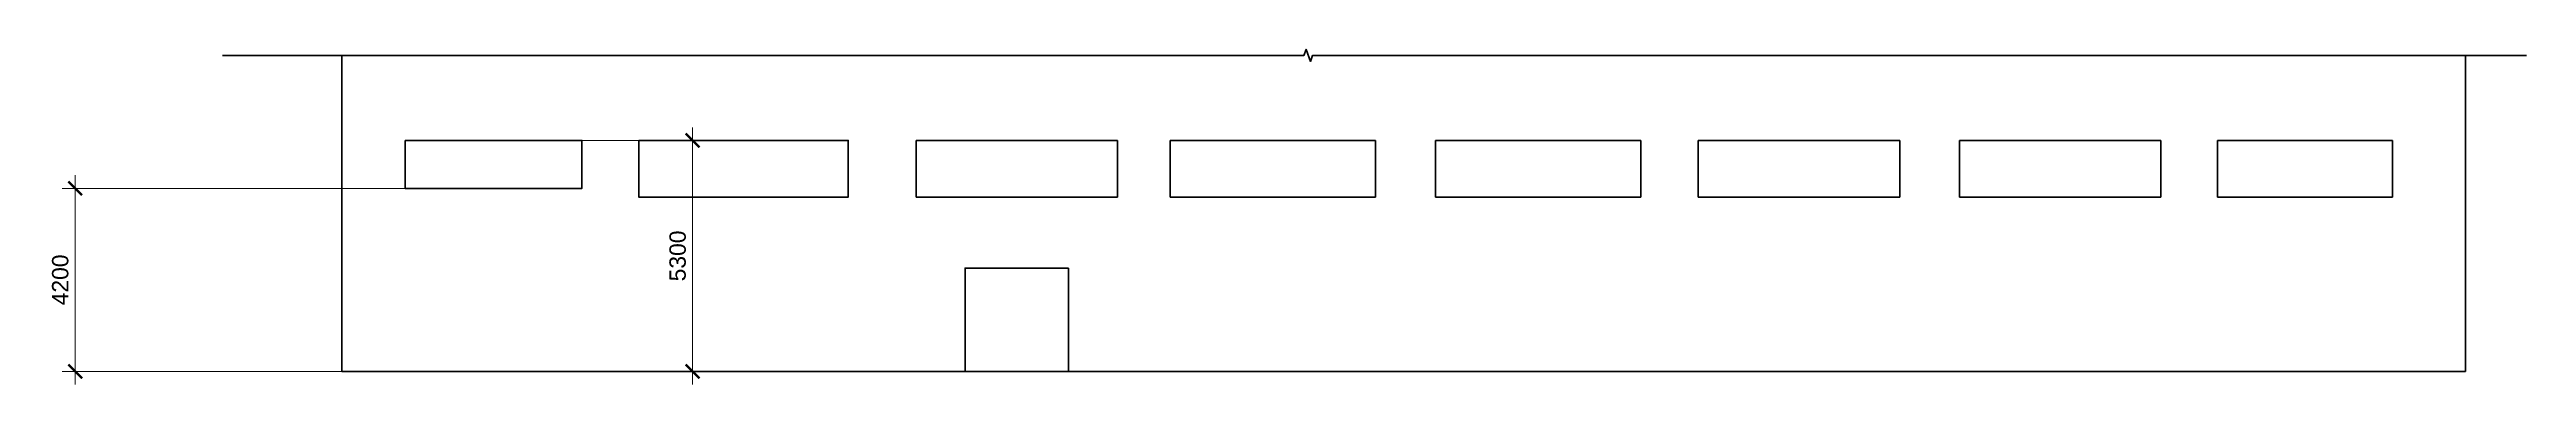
# Model space of a CAD drawing. Header units: millimetres. Extents: x 1117013 to 3394463, y -717780 to -102922.
# Drawn here: x 1759355 to 1816110, y -343515 to -335829 of the extents above; entities that cross this region are included whole.
import ezdxf

# ---------------------------------------------------------------- set-up
doc = ezdxf.new("R2010")
doc.units = ezdxf.units.MM
for name, color, linetype, lineweight in [('0001-Основная толстая', 7, 'Continuous', 50), ('0002-Основная тонкая 0.35', 8, 'Continuous', 35), ('СО_20_фахверки', 7, 'Continuous', 50)]:
    doc.layers.add(name, color=color, linetype=linetype, lineweight=lineweight)
doc.styles.add('РНХП-Стандарт', font='arial.ttf')
doc.dimstyles.new('СПДС_ММ', dxfattribs={"dimscale": 0, "dimtxt": 2.5, "dimasz": 2.1, "dimexe": 2, "dimexo": 1, "dimgap": 1, "dimtad": 1, "dimdec": 0, "dimrnd": 0.1, "dimtxsty": 'РНХП-Стандарт', "dimblk": 'ARCHTICK', "dimcen": 3, "dimdle": 2, "dimaunit": 1, "dimadec": 0, "dimazin": 2, "dimtfac": 1, "dimtdec": 0, "dimtmove": 1, "dimatfit": 1, "dimldrblk": 'NONE', "dimfxl": 14, "dimtfillclr": 256, "dimtolj": 1, "dimlwd": 18, "dimlwe": 18, "dimarcsym": 1})

# ---------------------------------------------------------------- blocks, each defined once
blk = doc.blocks.new('_ArchTick')
at = {"color": 0, "linetype": 'ByBlock', "lineweight": -2}
blk.add_solid([(-0.56, -0.44), (-0.44, -0.56), (0.44, 0.56), (0.56, 0.44)], dxfattribs=at)
blk = doc.blocks.new('*D594')
at = {"layer": 'Defpoints', "color": 0, "transparency": 16777216}
for p in [(1769371, -339015), (1759942, -343215), (1769371, -343215)]:
    blk.add_point(p, dxfattribs=at)
at = {"layer": 'СО_20_фахверки', "color": 0, "lineweight": 18, "transparency": 16777216}
for p, q in [((1759942, -338715), (1759942, -343515)), ((1769221, -339015), (1759642, -339015)), ((1769221, -343215), (1759642, -343215))]:
    blk.add_line(p, q, dxfattribs=at)
at = {"layer": 'СО_20_фахверки', "color": 0, "lineweight": 18, "transparency": 16777216, "xscale": 315, "yscale": 315, "zscale": 315}
for p, rotation in [((1759942, -339015), 90), ((1759942, -343215), 270)]:
    blk.add_blockref('_ArchTick', p, dxfattribs=dict(at, rotation=rotation))
at = {"layer": 'СО_20_фахверки', "color": 0, "transparency": 16777216, "insert": (1759601, -341115), "char_height": 375, "attachment_point": 5, "rotation": 90, "style": 'РНХП-Стандарт'}
blk.add_mtext('\\A1;4200', dxfattribs=at)
blk = doc.blocks.new('_None')
blk = doc.blocks.new('*D598')
at = {"layer": 'Defpoints', "color": 0, "transparency": 16777216}
for p in [(1770767, -337915), (1770767, -343215), (1774089, -343215)]:
    blk.add_point(p, dxfattribs=at)
at = {"layer": 'СО_20_фахверки', "color": 0, "lineweight": 18, "transparency": 16777216}
for p, q in [((1774089, -337615), (1774089, -343515)), ((1770917, -337915), (1774389, -337915)), ((1770917, -343215), (1774389, -343215))]:
    blk.add_line(p, q, dxfattribs=at)
at = {"layer": 'СО_20_фахверки', "color": 0, "lineweight": 18, "transparency": 16777216, "xscale": 315, "yscale": 315, "zscale": 315}
for p, rotation in [((1774089, -337915), 90), ((1774089, -343215), 270)]:
    blk.add_blockref('_ArchTick', p, dxfattribs=dict(at, rotation=rotation))
at = {"layer": 'СО_20_фахверки', "color": 0, "transparency": 16777216, "insert": (1773748, -340565), "char_height": 375, "attachment_point": 5, "rotation": 90, "style": 'РНХП-Стандарт'}
blk.add_mtext('\\A1;5300', dxfattribs=at)

msp = doc.modelspace()

# ---------------------------------------------------------------- linework, layer by layer
at = {"layer": '0001-Основная толстая'}
for p, q in [((1766054.3457, -343214.8181), (1766054.3457, -335969.7585)), ((1814709.3457, -335966.2075), (1814709.3457, -343214.8181))]:
    msp.add_line(p, q, dxfattribs=at)
for points in [[(1767504.3457, -337914.8181), (1771554.3457, -337914.8181), (1771554.3457, -339014.8181), (1767504.3457, -339014.8181)], [(1772854.3457, -337914.8181), (1777654.3457, -337914.8181), (1777654.3457, -339214.8181), (1772854.3457, -339214.8181)]]:
    msp.add_lwpolyline(points, close=True, dxfattribs=at)
for points in [[(1772854.3457, -337914.8181), (1772854.3457, -339214.8181)], [(1777654.3457, -337914.8181), (1777654.3457, -339214.8181)], [(1779209.3457, -337914.8181), (1779209.3457, -339214.8181)], [(1779209.3457, -337914.8181), (1783829.3457, -337914.8181)], [(1783829.3457, -337914.8181), (1783829.3457, -339214.8181)], [(1785029.3457, -337914.8181), (1785029.3457, -339214.8181)], [(1785029.3457, -337914.8181), (1789739.3457, -337914.8181)], [(1789739.3457, -337914.8181), (1789739.3457, -339214.8181)], [(1791109.3457, -337914.8181), (1791109.3457, -339214.8181)], [(1791109.3457, -337914.8181), (1795819.3457, -337914.8181)], [(1795819.3457, -337914.8181), (1795819.3457, -339214.8181)], [(1795819.3457, -337914.8181), (1795819.3457, -339214.8181)], [(1797129.3457, -337914.8181), (1797129.3457, -339214.8181)], [(1797129.3457, -337914.8181), (1801749.3457, -337914.8181)], [(1801749.3457, -337914.8181), (1801749.3457, -339214.8181)], [(1803119.3457, -337914.8181), (1803119.3457, -339214.8181)], [(1803119.3457, -337914.8181), (1807729.3457, -337914.8181)], [(1807729.3457, -337914.8181), (1807729.3457, -339214.8181)], [(1809029.3457, -337914.8181), (1809029.3457, -339214.8181)], [(1809029.3457, -337914.8181), (1813039.3457, -337914.8181)], [(1813039.3457, -337914.8181), (1813039.3457, -339214.8181)], [(1779209.3457, -339214.8181), (1783829.3457, -339214.8181)], [(1785029.3457, -339214.8181), (1789739.3457, -339214.8181)], [(1791109.3457, -339214.8181), (1795819.3457, -339214.8181)], [(1797129.3457, -339214.8181), (1801749.3457, -339214.8181)], [(1803119.3457, -339214.8181), (1807729.3457, -339214.8181)], [(1809029.3457, -339214.8181), (1813039.3457, -339214.8181)], [(1780334.3457, -340844.8181), (1780334.3457, -343214.8181)], [(1780334.3457, -343214.8181), (1780334.3457, -340844.8181), (1782704.3457, -340844.8181)], [(1782704.3457, -340844.8181), (1782704.3457, -343214.8181)], [(1766054.3457, -343214.8181), (1814709.3457, -343214.8181)]]:
    msp.add_lwpolyline(points, dxfattribs=at)
at = {"layer": '0002-Основная тонкая 0.35', "linetype": 'Continuous'}
msp.add_lwpolyline([(1763318.282, -335970.1993), (1788097.377, -335966.2075), (1788147.377, -335828.8336), (1788247.377, -336103.5814), (1788297.377, -335966.2075), (1816109.8706, -335966.2075)], dxfattribs=at)

# ---------------------------------------------------------------- dimensions: what is measured, and where the dimension line sits
at = {"layer": 'СО_20_фахверки'}
for base, p1, p2, picture, middle in [((1774089.1189, -343214.8181), (1770766.7753, -337914.8181), (1770766.7753, -343214.8181), '*D598', (1773747.5261, -340564.8181)), ((1759942.3651, -343214.8181), (1769371.1551, -339014.8181), (1769371.1551, -343214.8181), '*D594', (1759600.9003, -341114.8181))]:
    dim = msp.add_linear_dim(base=base, p1=p1, p2=p2, angle=90, dimstyle='СПДС_ММ', override={"dimscale": 0, "dimtix": 0, "dimtofl": 1, "dimtmove": 1, "dimatfit": 1}, dxfattribs=at)
    dim.commit()
    dim.dimension.update_dxf_attribs({"geometry": picture, "text_midpoint": middle})

doc.saveas('drawing.dxf')
